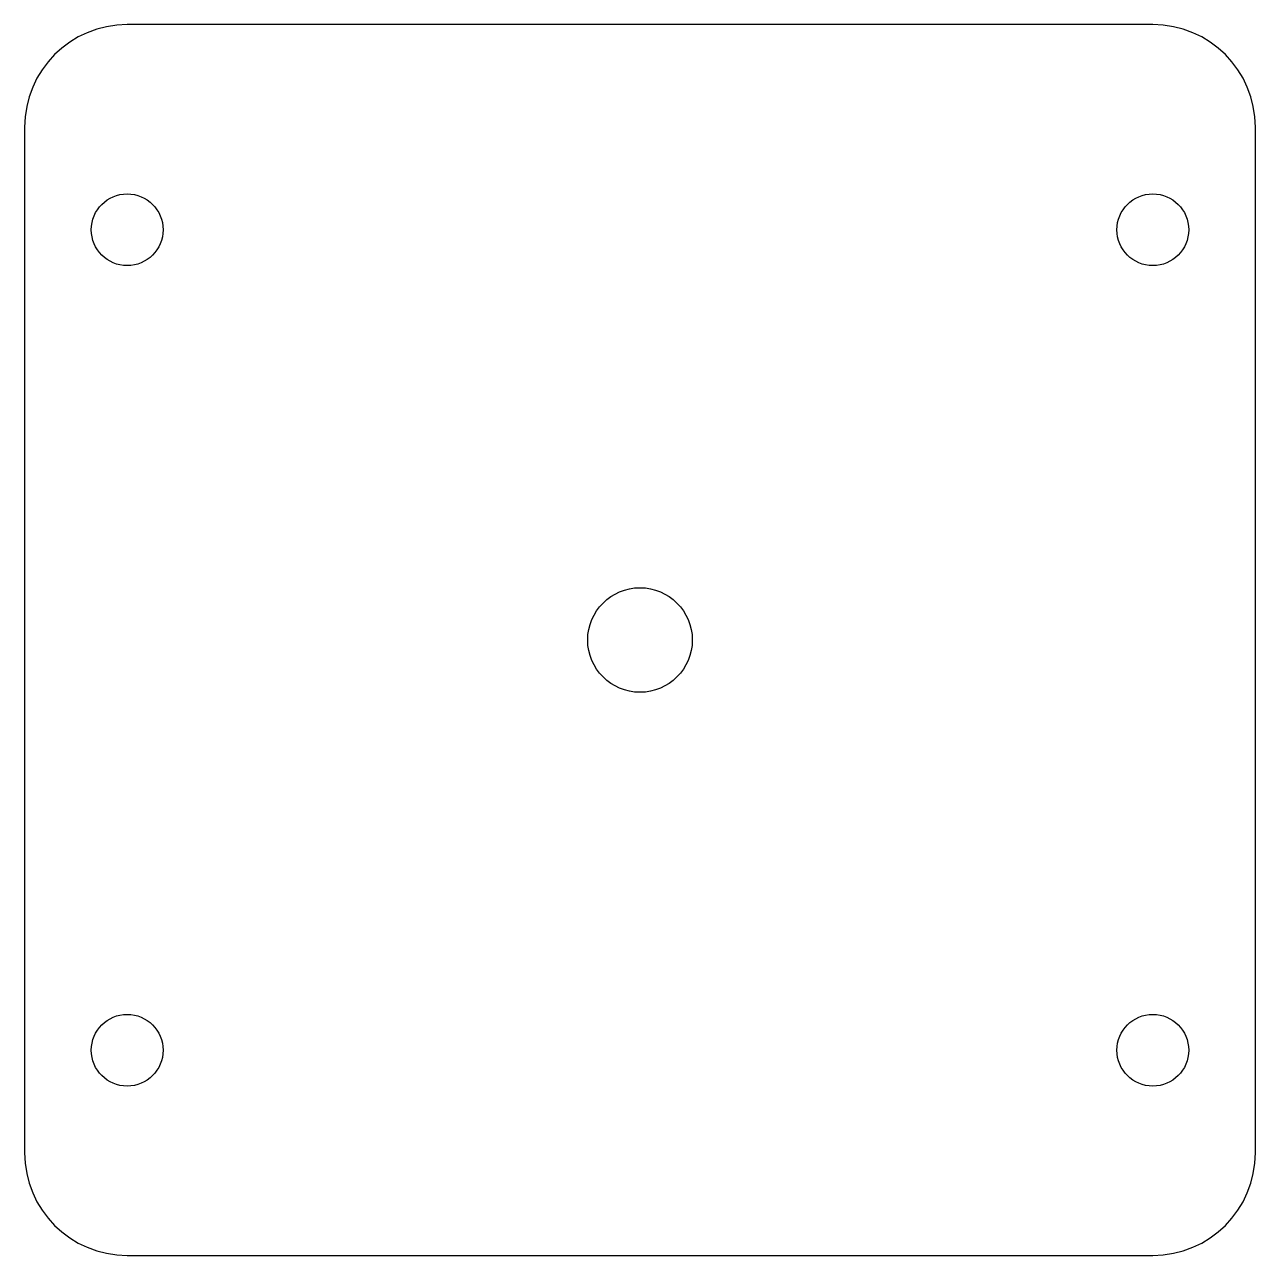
# Model space of a CAD drawing. Extents: x 0 to 60, y 0 to 60.
import ezdxf

# ---------------------------------------------------------------- set-up
doc = ezdxf.new("R2010")
doc.units = 0
doc.layers.add('CUT', color=7, linetype='CONTINUOUS')

msp = doc.modelspace()

# ---------------------------------------------------------------- linework, layer by layer
at = {"layer": 'CUT'}
for p, q in [((55, 60), (5, 60)), ((0, 55), (0, 5)), ((60, 5), (60, 55)), ((5, 0), (55, 0))]:
    msp.add_line(p, q, dxfattribs=at)
for centre, radius in [((5, 50), 1.75), ((55, 50), 1.75), ((30, 30), 2.55), ((5, 10), 1.75), ((55, 10), 1.75)]:
    msp.add_circle(centre, radius, dxfattribs=at)
for centre, start, end in [((5, 55), 90, 180), ((55, 55), 0, 90), ((5, 5), 180, 270), ((55, 5), 270, 0)]:
    msp.add_arc(centre, 5, start, end, dxfattribs=at)

doc.saveas('drawing.dxf')
